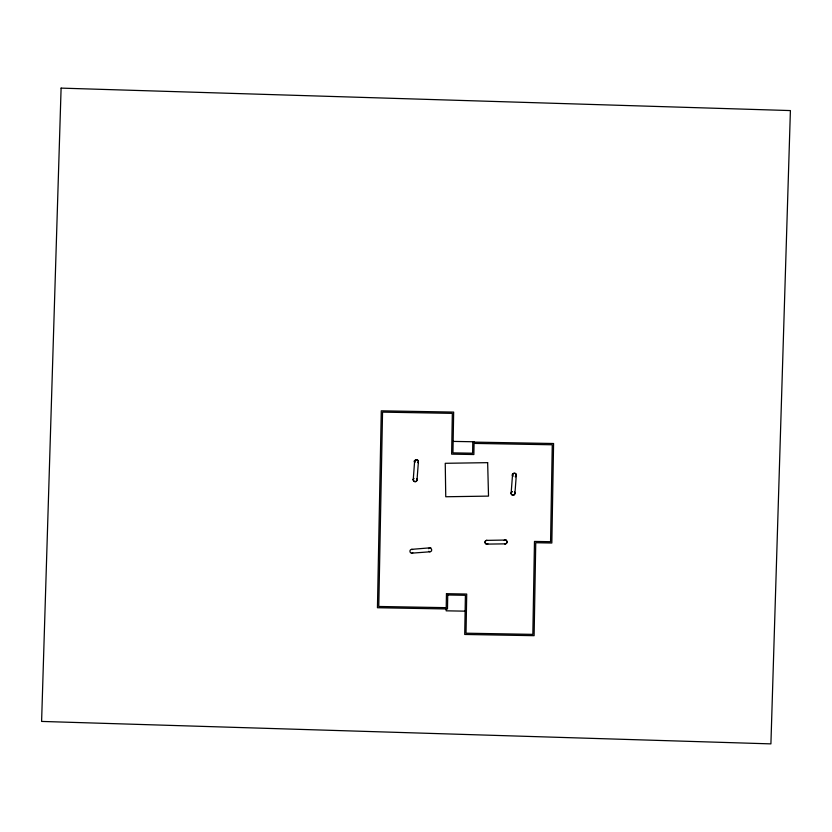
<?xml version="1.0" encoding="UTF-8"?>
<svg xmlns="http://www.w3.org/2000/svg" width="832" height="832" viewBox="0 0 832 832"><rect width="100%" height="100%" fill="white"/><g stroke="black" fill="none" stroke-linecap="round" stroke-linejoin="round"><path stroke-width="1.25" d="M446.191 608.712L446.16 610.823L465.15 611.156M414.346 461.864L414.44 460.606M414.43 461.874L414.534 460.616M413.244 479.669L414.606 461.5C414.7 459.056 418.673 459.358 418.402 461.781L417.03 479.95C416.666 483.465 411.289 480.75 413.899 478.369A1.903 1.903 0 0 0 413.702 481.052A1.903 1.903 0 0 0 416.374 481.25A1.903 1.903 0 0 0 416.572 478.577L417.03 479.95M512.335 475.353L512.429 474.094M511.139 493.147L512.512 474.978C512.595 472.534 516.568 472.836 516.298 475.259L514.925 493.428C514.779 496.205 510.266 495.258 511.243 492.658A1.903 1.903 0 0 0 513.386 495.154A1.903 1.903 0 0 0 514.478 492.055L514.925 493.428M418.402 461.781L418.07 462.706A1.903 1.903 0 0 0 416.645 459.742A1.903 1.903 0 0 0 414.794 462.467L414.606 461.5M516.298 475.259L515.226 476.83A1.903 1.903 0 0 0 516.038 474.146A1.903 1.903 0 0 0 513.292 473.574A1.903 1.903 0 0 0 512.959 476.362L512.512 474.978M428.48 548.652C430.862 546.042 433.576 551.418 430.061 551.782L411.892 553.145C409.469 553.426 409.167 549.453 411.611 549.359L430.643 547.778M412.818 552.822L411.892 553.145M486.897 540.311C484.453 540.249 484.505 544.232 486.949 544.107L505.17 543.858C507.603 543.91 507.551 539.926 505.118 540.051L487.386 540.363A1.903 1.903 0 0 0 485.035 542.485A1.903 1.903 0 0 0 487.895 543.837L486.949 544.107M505.118 540.051L504.171 540.322A1.903 1.903 0 0 1 507.021 541.684A1.903 1.903 0 0 1 504.67 543.795L505.17 543.858M429.374 547.789L430.633 547.695M504.722 539.916L505.991 539.895M453.086 441.407L474.094 441.771M411.611 549.359L412.568 549.546M430.061 551.782L428.678 551.335M446.462 593.684L446.212 607.662L378.768 606.476L382.543 412.131L452.338 413.358L451.63 454.137L473.866 454.522L474.063 443.404L552.271 444.777L550.566 541.705L534.477 541.424L532.844 634.369L466.024 633.194L466.71 594.048L446.462 593.684M447.73 594.994L447.481 608.972L377.447 607.734L381.274 410.821L453.658 412.09L452.941 452.868L472.607 453.211L472.794 442.094L553.582 443.508L551.834 543.015L535.746 542.734L534.113 635.679L464.714 634.462L465.4 595.306L447.73 594.994M61.1 88.119L41.6 721.427L770.91 743.881L790.4 110.573L61.1 88.119M511.794 491.847L511.462 492.222A1.903 1.903 0 0 1 512.21 491.577L511.794 491.847M487.656 462.665L445.245 463.299L445.754 496.756L488.519 496.111L487.656 462.665"/></g></svg>
